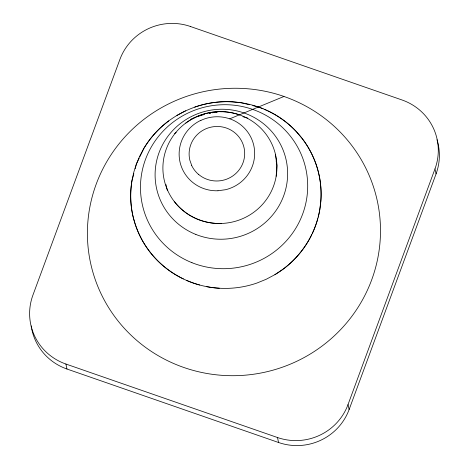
<?xml version="1.0" encoding="UTF-8"?>
<svg xmlns="http://www.w3.org/2000/svg" width="469" height="469" viewBox="0 0 469 469"><rect width="100%" height="100%" fill="white"/><g stroke="black" fill="none" stroke-linecap="round" stroke-linejoin="round"><path stroke-width="0.7" d="M276.159 176.285L276.915 165.475L275.426 154.301A57.066 55.864 -12.2 0 1 244.021 218.044A57.066 55.864 -12.2 0 1 174.257 201.459M133.841 173.612L132 180.506A95.307 93.29 -12.3 0 0 133.196 217.217M135.131 168.787L136.42 163.962L139.698 156.177L143.825 148.462A95.26 93.255 -12.3 0 1 168.781 120.855C179.357 113.111 191.405 107.495 204.126 104.347A95.377 93.36 -12.3 0 1 232.507 101.843L241.558 102.817L249.268 104.734M349.118 409.56L348.027 404.571L434.992 168.875L436.082 173.87L349.118 409.56A55.108 53.941 -12.3 0 1 278.58 442.502M139.193 158.153L136.42 163.962L133.858 172L132 180.506A95.283 93.267 -12.3 0 0 219.293 288.23A95.307 93.29 -12.3 0 0 257.076 282.989L266.204 279.272L274.898 274.658L283.018 269.229A95.125 93.114 -12.3 0 0 302.992 249.145A95.248 93.237 -12.3 0 0 311.738 234.676M139.815 156.857L143.825 148.462A95.283 93.272 -12.3 0 1 168.781 120.855M176.907 115.421L185.595 110.813M283.962 96.444A146.703 143.602 -12.3 0 0 244.126 88.518A146.645 143.543 -12.3 0 0 134.556 127.24A146.768 143.666 -12.3 0 0 88.612 251.736A146.68 143.578 -12.3 0 0 229.523 375.675A146.68 143.578 -12.3 0 0 377.873 257.78A146.68 143.578 -12.3 0 0 283.98 96.467L229.787 118.804A37.819 37.022 -12.3 0 1 252.404 166.067A37.778 36.975 -12.3 0 1 225.536 189.716L217.985 190.754M191.082 119.138L194.219 117.86M196.734 116.834L204.302 114.477M209.25 113.328L210.675 113.058M212.094 112.795L214.227 112.396M217.071 112.079L215.652 112.197A85.258 83.459 -12.3 0 1 217.059 111.997M220.618 111.774L224.844 111.546M252.773 105.607L258.384 107.002A95.336 93.319 -12.3 0 1 263.103 108.779M190.426 26.493L402.027 99.979A55.096 53.929 -12.3 0 1 434.986 168.875M190.432 26.487A55.108 53.941 -12.3 0 0 119.894 59.44L32.918 295.13A55.119 53.953 -12.3 0 0 65.889 364.026L277.484 437.518A55.108 53.941 -12.3 0 0 348.033 404.571M31.699 328.792A55.119 53.953 -12.3 0 0 66.973 369.021L278.574 442.507L277.484 437.518M191.721 165.493L189.845 160.205A27.823 27.231 -12.3 0 1 218.519 126.507A27.823 27.231 -12.3 0 1 243.018 162.807A27.853 27.266 -12.3 0 1 228.667 178.326A27.823 27.231 -12.3 0 1 198.451 174.286M65.889 364.026L66.973 369.021M31.441 327.362A55.119 53.953 -12.3 0 1 31.218 325.92M436.997 139.727A55.096 53.929 -12.3 0 1 436.07 173.864M217.956 190.766A37.819 37.022 -12.3 0 1 197.766 185.859A37.807 37.01 -12.3 0 1 179.17 152.319A37.807 37.01 -12.3 0 1 200.902 120.31M200.937 120.369A37.778 36.975 -12.3 0 1 229.804 118.856M198.405 174.298A27.853 27.266 -12.3 0 1 191.669 165.51M275.455 154.289A57.095 55.887 -12.3 0 0 195.784 117.103A57.095 55.887 -12.3 0 0 174.304 201.535A57.083 55.881 -12.3 0 0 221.556 223.467M185.777 123.095A57.066 55.864 -12.2 0 1 239.454 114.882M167.509 190.766A56.344 55.149 -12.3 0 1 166.571 187.342M166.413 186.662A56.344 55.149 -12.3 0 1 165.985 184.598M276.159 161.131A56.344 55.149 -12.3 0 1 276.47 162.497M209.233 113.234A85.258 83.459 -12.3 0 1 210.651 112.953M212.082 112.701A85.258 83.459 -12.3 0 1 214.222 112.361M220.606 111.681A85.258 83.459 -12.3 0 1 224.844 111.487M264.44 109.336A95.336 93.319 -12.3 0 1 266.421 110.209M267.735 110.813A95.336 93.319 -12.3 0 1 295.851 131.109L302.054 138.355A95.453 93.437 -12.3 0 1 315.842 163.675A95.248 93.237 -12.3 0 1 320.872 200.691L319.799 209.579A95.248 93.237 -12.3 0 1 318.164 217.247M194.717 107.108A95.283 93.267 -12.3 0 1 232.507 101.849A95.318 93.308 -12.3 0 1 258.384 106.996A95.283 93.267 -12.3 0 1 302.048 138.361A95.289 93.278 -12.3 0 1 319.799 209.579A95.307 93.29 -12.3 0 1 274.898 274.664M317.794 218.63A95.248 93.237 -12.3 0 1 312.36 233.374M219.293 288.23A95.213 93.196 -12.3 0 1 206.682 286.647M199.624 285.005A95.213 93.196 -12.3 0 1 186.703 280.462M183.414 278.955A95.213 93.196 -12.3 0 1 133.272 217.241M174.65 133.63A73.692 72.138 -12.3 0 1 176.186 132.287M242.883 116.728A73.692 72.138 -12.3 0 1 247.82 118.147M195.89 234.459A66.334 64.933 -12.3 0 0 287.087 165.305A66.334 64.933 -12.3 0 0 181.122 122.948A66.334 64.933 -12.3 0 0 195.89 234.459M191.938 262.681A83.687 81.917 -12.3 0 0 306.996 175.435A83.687 81.917 -12.3 0 0 173.313 121.999A83.687 81.917 -12.3 0 0 191.938 262.681"/></g></svg>
